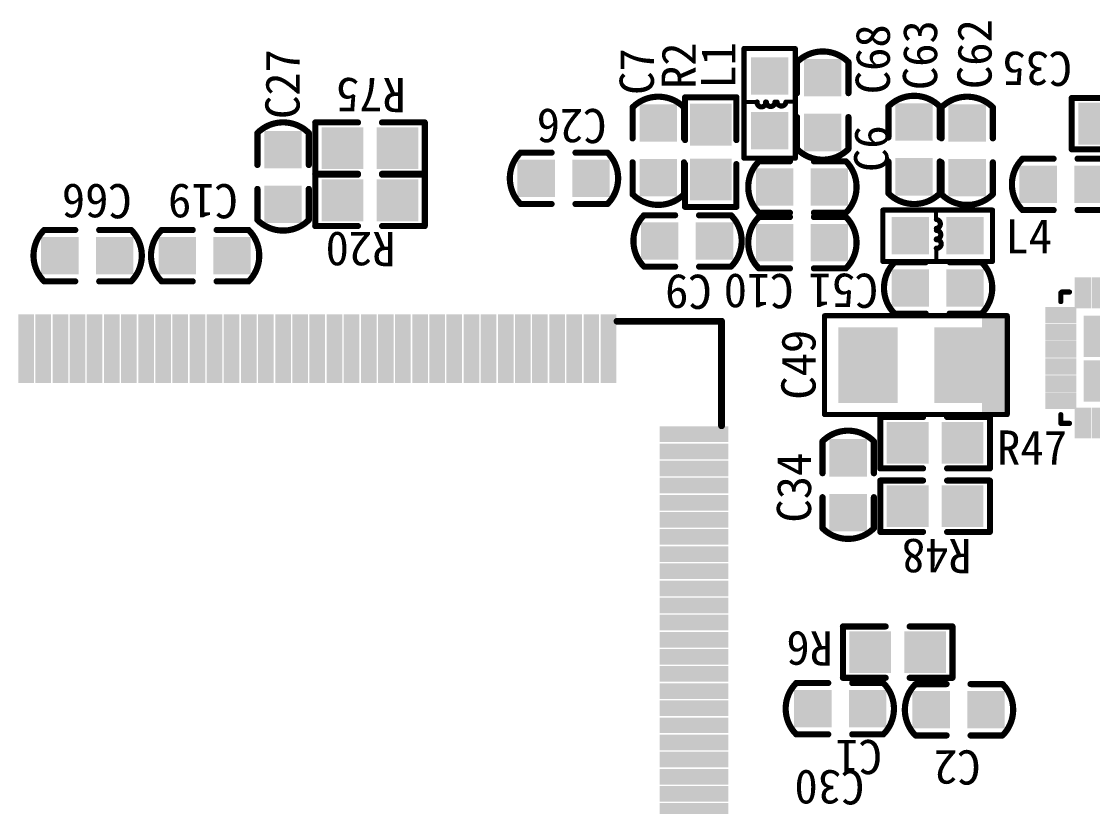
# Model space of a CAD drawing. Header units: millimetres. Extents: x 2043 to 2402, y 736 to 931.
# Drawn here: x 2131.78 to 2163.05, y 876.42 to 899.34 of the extents above; entities that cross this region are included whole.
import ezdxf

# ---------------------------------------------------------------- set-up
doc = ezdxf.new("R2010")
doc.units = ezdxf.units.MM
doc.layers.add('BottomOverlay', color=54, linetype='Continuous')
doc.layers.add('BottomSolder', color=6, linetype='Continuous')
doc.styles.get("Standard").update_dxf_attribs({"font": '', "height": 0.8})
doc.styles.get('Standard').set_extended_font_data('SimHei')

# ---------------------------------------------------------------- blocks, each defined once
blk = doc.blocks.new('0603_B_29')
at = {"layer": 'BottomOverlay', "const_width": 0.178}
for points in [[(-1.613, 0.766), (-1.613, -0.734)], [(-1.613, 0.766), (-0.363, 0.766)], [(0.337, 0.766), (1.587, 0.766)], [(1.587, 0.766), (1.587, -0.734)], [(-1.613, -0.734), (-0.363, -0.734)], [(0.337, -0.734), (1.587, -0.734)]]:
    blk.add_lwpolyline(points, dxfattribs=at)
at = {"layer": 'BottomOverlay', "const_width": 0.0889}
for points in [[(-1.657, 0.766, 1), (-1.568, 0.766, 1)], [(-1.657, 0.766, 1), (-1.568, 0.766, 1)], [(-0.407, 0.766, 1), (-0.318, 0.766, 1)], [(0.293, 0.766, 1), (0.382, 0.766, 1)], [(1.543, 0.766, 1), (1.632, 0.766, 1)], [(1.543, 0.766, 1), (1.632, 0.766, 1)], [(-1.657, -0.734, 1), (-1.568, -0.734, 1)], [(-1.657, -0.734, 1), (-1.568, -0.734, 1)], [(-0.407, -0.734, 1), (-0.318, -0.734, 1)], [(0.293, -0.734, 1), (0.382, -0.734, 1)], [(1.543, -0.734, 1), (1.632, -0.734, 1)], [(1.543, -0.734, 1), (1.632, -0.734, 1)]]:
    blk.add_lwpolyline(points, format="xyb", close=True, dxfattribs=at)
at = {"layer": 'BottomSolder'}
for points in [[(-1.422, -0.593), (-0.203, -0.593), (-1.422, 0.626), (-0.203, 0.626)], [(0.178, -0.593), (1.397, -0.593), (0.178, 0.626), (1.397, 0.626)]]:
    blk.add_solid(points, dxfattribs=at)
blk = doc.blocks.new('0603C_B_32')
at = {"layer": 'BottomOverlay', "const_width": 0.18}
for points in [[(-1.27, -0.734, -0.414214), (-1.27, 0.766)], [(1.27, 0.766, -0.414214), (1.27, -0.734)]]:
    blk.add_lwpolyline(points, format="xyb", dxfattribs=at)
for points in [[(-1.27, 0.766), (-0.363, 0.766)], [(0.337, 0.766), (1.27, 0.766)], [(-1.27, -0.734), (-0.363, -0.734)], [(0.337, -0.734), (1.27, -0.734)]]:
    blk.add_lwpolyline(points, dxfattribs=at)
at = {"layer": 'BottomOverlay', "const_width": 0.09}
for points in [[(-1.315, 0.766, 1), (-1.225, 0.766, 1)], [(-1.315, 0.766, 1), (-1.225, 0.766, 1)], [(-0.408, 0.766, 1), (-0.318, 0.766, 1)], [(0.292, 0.766, 1), (0.382, 0.766, 1)], [(1.225, 0.766, 1), (1.315, 0.766, 1)], [(1.225, 0.766, 1), (1.315, 0.766, 1)], [(-1.315, -0.734, 1), (-1.225, -0.734, 1)], [(-1.315, -0.734, 1), (-1.225, -0.734, 1)], [(-0.408, -0.734, 1), (-0.318, -0.734, 1)], [(0.292, -0.734, 1), (0.382, -0.734, 1)], [(1.225, -0.734, 1), (1.315, -0.734, 1)], [(1.225, -0.734, 1), (1.315, -0.734, 1)]]:
    blk.add_lwpolyline(points, format="xyb", close=True, dxfattribs=at)
at = {"layer": 'BottomSolder'}
for points in [[(-1.359, -0.53), (-0.267, -0.53), (-1.359, 0.562), (-0.267, 0.562)], [(0.241, -0.53), (1.333, -0.53), (0.241, 0.562), (1.333, 0.562)]]:
    blk.add_solid(points, dxfattribs=at)
blk = doc.blocks.new('0603C_B_34')
at = {"layer": 'BottomOverlay', "const_width": 0.18}
for points in [[(-1.27, -0.734, -0.414214), (-1.27, 0.766)], [(1.27, 0.766, -0.414214), (1.27, -0.734)]]:
    blk.add_lwpolyline(points, format="xyb", dxfattribs=at)
for points in [[(-0.363, 0.766), (-1.27, 0.766)], [(1.27, 0.766), (0.337, 0.766)], [(-0.363, -0.734), (-1.27, -0.734)], [(1.27, -0.734), (0.337, -0.734)]]:
    blk.add_lwpolyline(points, dxfattribs=at)
at = {"layer": 'BottomOverlay', "const_width": 0.09}
for points in [[(-1.315, 0.766, 1), (-1.225, 0.766, 1)], [(-1.315, 0.766, 1), (-1.225, 0.766, 1)], [(-0.408, 0.766, 1), (-0.318, 0.766, 1)], [(0.292, 0.766, 1), (0.382, 0.766, 1)], [(1.225, 0.766, 1), (1.315, 0.766, 1)], [(1.225, 0.766, 1), (1.315, 0.766, 1)], [(-1.315, -0.734, 1), (-1.225, -0.734, 1)], [(-1.315, -0.734, 1), (-1.225, -0.734, 1)], [(-0.408, -0.734, 1), (-0.318, -0.734, 1)], [(0.292, -0.734, 1), (0.382, -0.734, 1)], [(1.225, -0.734, 1), (1.315, -0.734, 1)], [(1.225, -0.734, 1), (1.315, -0.734, 1)]]:
    blk.add_lwpolyline(points, format="xyb", close=True, dxfattribs=at)
at = {"layer": 'BottomSolder'}
for points in [[(-1.359, -0.53), (-0.267, -0.53), (-1.359, 0.562), (-0.267, 0.562)], [(0.241, -0.53), (1.333, -0.53), (0.241, 0.562), (1.333, 0.562)]]:
    blk.add_solid(points, dxfattribs=at)
blk = doc.blocks.new('0603C_B_40')
at = {"layer": 'BottomOverlay', "const_width": 0.18}
for points in [[(-1.27, -0.734, -0.414214), (-1.27, 0.766)], [(1.27, 0.766, -0.414214), (1.27, -0.734)]]:
    blk.add_lwpolyline(points, format="xyb", dxfattribs=at)
for points in [[(-1.27, 0.766), (-0.363, 0.766)], [(0.337, 0.766), (1.27, 0.766)], [(-1.27, -0.734), (-0.363, -0.734)], [(0.337, -0.734), (1.27, -0.734)]]:
    blk.add_lwpolyline(points, dxfattribs=at)
at = {"layer": 'BottomOverlay', "const_width": 0.09}
for points in [[(-1.315, 0.766, 1), (-1.225, 0.766, 1)], [(-1.315, 0.766, 1), (-1.225, 0.766, 1)], [(-0.408, 0.766, 1), (-0.318, 0.766, 1)], [(0.292, 0.766, 1), (0.382, 0.766, 1)], [(1.225, 0.766, 1), (1.315, 0.766, 1)], [(1.225, 0.766, 1), (1.315, 0.766, 1)], [(-1.315, -0.734, 1), (-1.225, -0.734, 1)], [(-1.315, -0.734, 1), (-1.225, -0.734, 1)], [(-0.408, -0.734, 1), (-0.318, -0.734, 1)], [(0.292, -0.734, 1), (0.382, -0.734, 1)], [(1.225, -0.734, 1), (1.315, -0.734, 1)], [(1.225, -0.734, 1), (1.315, -0.734, 1)]]:
    blk.add_lwpolyline(points, format="xyb", close=True, dxfattribs=at)
at = {"layer": 'BottomSolder'}
for points in [[(-1.359, -0.53), (-0.267, -0.53), (-1.359, 0.562), (-0.267, 0.562)], [(0.241, -0.53), (1.333, -0.53), (0.241, 0.562), (1.333, 0.562)]]:
    blk.add_solid(points, dxfattribs=at)
blk = doc.blocks.new('0603C_B_41')
at = {"layer": 'BottomOverlay', "const_width": 0.18}
for points in [[(-1.27, -0.734, -0.414214), (-1.27, 0.766)], [(1.27, 0.766, -0.414214), (1.27, -0.734)]]:
    blk.add_lwpolyline(points, format="xyb", dxfattribs=at)
for points in [[(-0.363, 0.766), (-1.27, 0.766)], [(1.27, 0.766), (0.337, 0.766)], [(-0.363, -0.734), (-1.27, -0.734)], [(1.27, -0.734), (0.337, -0.734)]]:
    blk.add_lwpolyline(points, dxfattribs=at)
at = {"layer": 'BottomOverlay', "const_width": 0.09}
for points in [[(-1.315, 0.766, 1), (-1.225, 0.766, 1)], [(-1.315, 0.766, 1), (-1.225, 0.766, 1)], [(-0.408, 0.766, 1), (-0.318, 0.766, 1)], [(0.292, 0.766, 1), (0.382, 0.766, 1)], [(1.225, 0.766, 1), (1.315, 0.766, 1)], [(1.225, 0.766, 1), (1.315, 0.766, 1)], [(-1.315, -0.734, 1), (-1.225, -0.734, 1)], [(-1.315, -0.734, 1), (-1.225, -0.734, 1)], [(-0.408, -0.734, 1), (-0.318, -0.734, 1)], [(0.292, -0.734, 1), (0.382, -0.734, 1)], [(1.225, -0.734, 1), (1.315, -0.734, 1)], [(1.225, -0.734, 1), (1.315, -0.734, 1)]]:
    blk.add_lwpolyline(points, format="xyb", close=True, dxfattribs=at)
at = {"layer": 'BottomSolder'}
for points in [[(-1.359, -0.53), (-0.267, -0.53), (-1.359, 0.562), (-0.267, 0.562)], [(0.241, -0.53), (1.333, -0.53), (0.241, 0.562), (1.333, 0.562)]]:
    blk.add_solid(points, dxfattribs=at)
blk = doc.blocks.new('0603C_B_45')
at = {"layer": 'BottomOverlay', "const_width": 0.18}
for points in [[(-1.27, -0.734, -0.414214), (-1.27, 0.766)], [(1.27, 0.766, -0.414214), (1.27, -0.734)]]:
    blk.add_lwpolyline(points, format="xyb", dxfattribs=at)
for points in [[(-0.363, 0.766), (-1.27, 0.766)], [(1.27, 0.766), (0.337, 0.766)], [(-0.363, -0.734), (-1.27, -0.734)], [(1.27, -0.734), (0.337, -0.734)]]:
    blk.add_lwpolyline(points, dxfattribs=at)
at = {"layer": 'BottomOverlay', "const_width": 0.09}
for points in [[(-1.315, 0.766, 1), (-1.225, 0.766, 1)], [(-1.315, 0.766, 1), (-1.225, 0.766, 1)], [(-0.408, 0.766, 1), (-0.318, 0.766, 1)], [(0.292, 0.766, 1), (0.382, 0.766, 1)], [(1.225, 0.766, 1), (1.315, 0.766, 1)], [(1.225, 0.766, 1), (1.315, 0.766, 1)], [(-1.315, -0.734, 1), (-1.225, -0.734, 1)], [(-1.315, -0.734, 1), (-1.225, -0.734, 1)], [(-0.408, -0.734, 1), (-0.318, -0.734, 1)], [(0.292, -0.734, 1), (0.382, -0.734, 1)], [(1.225, -0.734, 1), (1.315, -0.734, 1)], [(1.225, -0.734, 1), (1.315, -0.734, 1)]]:
    blk.add_lwpolyline(points, format="xyb", close=True, dxfattribs=at)
at = {"layer": 'BottomSolder'}
for points in [[(-1.359, -0.53), (-0.267, -0.53), (-1.359, 0.562), (-0.267, 0.562)], [(0.241, -0.53), (1.333, -0.53), (0.241, 0.562), (1.333, 0.562)]]:
    blk.add_solid(points, dxfattribs=at)
blk = doc.blocks.new('0603C_B_46')
at = {"layer": 'BottomOverlay', "const_width": 0.18}
for points in [[(-1.27, -0.734, -0.414214), (-1.27, 0.766)], [(1.27, 0.766, -0.414214), (1.27, -0.734)]]:
    blk.add_lwpolyline(points, format="xyb", dxfattribs=at)
for points in [[(-1.27, 0.766), (-0.363, 0.766)], [(0.337, 0.766), (1.27, 0.766)], [(-1.27, -0.734), (-0.363, -0.734)], [(0.337, -0.734), (1.27, -0.734)]]:
    blk.add_lwpolyline(points, dxfattribs=at)
at = {"layer": 'BottomOverlay', "const_width": 0.09}
for points in [[(-1.315, 0.766, 1), (-1.225, 0.766, 1)], [(-1.315, 0.766, 1), (-1.225, 0.766, 1)], [(-0.408, 0.766, 1), (-0.318, 0.766, 1)], [(0.292, 0.766, 1), (0.382, 0.766, 1)], [(1.225, 0.766, 1), (1.315, 0.766, 1)], [(1.225, 0.766, 1), (1.315, 0.766, 1)], [(-1.315, -0.734, 1), (-1.225, -0.734, 1)], [(-1.315, -0.734, 1), (-1.225, -0.734, 1)], [(-0.408, -0.734, 1), (-0.318, -0.734, 1)], [(0.292, -0.734, 1), (0.382, -0.734, 1)], [(1.225, -0.734, 1), (1.315, -0.734, 1)], [(1.225, -0.734, 1), (1.315, -0.734, 1)]]:
    blk.add_lwpolyline(points, format="xyb", close=True, dxfattribs=at)
at = {"layer": 'BottomSolder'}
for points in [[(-1.359, -0.53), (-0.267, -0.53), (-1.359, 0.562), (-0.267, 0.562)], [(0.241, -0.53), (1.333, -0.53), (0.241, 0.562), (1.333, 0.562)]]:
    blk.add_solid(points, dxfattribs=at)
blk = doc.blocks.new('0603C_B_48')
at = {"layer": 'BottomOverlay', "const_width": 0.18}
for points in [[(-1.27, -0.734, -0.414214), (-1.27, 0.766)], [(1.27, 0.766, -0.414214), (1.27, -0.734)]]:
    blk.add_lwpolyline(points, format="xyb", dxfattribs=at)
for points in [[(-0.363, 0.766), (-1.27, 0.766)], [(1.27, 0.766), (0.337, 0.766)], [(-0.363, -0.734), (-1.27, -0.734)], [(1.27, -0.734), (0.337, -0.734)]]:
    blk.add_lwpolyline(points, dxfattribs=at)
at = {"layer": 'BottomOverlay', "const_width": 0.09}
for points in [[(-1.315, 0.766, 1), (-1.225, 0.766, 1)], [(-1.315, 0.766, 1), (-1.225, 0.766, 1)], [(-0.408, 0.766, 1), (-0.318, 0.766, 1)], [(0.292, 0.766, 1), (0.382, 0.766, 1)], [(1.225, 0.766, 1), (1.315, 0.766, 1)], [(1.225, 0.766, 1), (1.315, 0.766, 1)], [(-1.315, -0.734, 1), (-1.225, -0.734, 1)], [(-1.315, -0.734, 1), (-1.225, -0.734, 1)], [(-0.408, -0.734, 1), (-0.318, -0.734, 1)], [(0.292, -0.734, 1), (0.382, -0.734, 1)], [(1.225, -0.734, 1), (1.315, -0.734, 1)], [(1.225, -0.734, 1), (1.315, -0.734, 1)]]:
    blk.add_lwpolyline(points, format="xyb", close=True, dxfattribs=at)
at = {"layer": 'BottomSolder'}
for points in [[(-1.359, -0.53), (-0.267, -0.53), (-1.359, 0.562), (-0.267, 0.562)], [(0.241, -0.53), (1.333, -0.53), (0.241, 0.562), (1.333, 0.562)]]:
    blk.add_solid(points, dxfattribs=at)
blk = doc.blocks.new('0603C_B_49')
at = {"layer": 'BottomOverlay', "const_width": 0.18}
for points in [[(-1.27, -0.734, -0.414214), (-1.27, 0.766)], [(1.27, 0.766, -0.414214), (1.27, -0.734)]]:
    blk.add_lwpolyline(points, format="xyb", dxfattribs=at)
for points in [[(-0.363, 0.766), (-1.27, 0.766)], [(1.27, 0.766), (0.337, 0.766)], [(-0.363, -0.734), (-1.27, -0.734)], [(1.27, -0.734), (0.337, -0.734)]]:
    blk.add_lwpolyline(points, dxfattribs=at)
at = {"layer": 'BottomOverlay', "const_width": 0.09}
for points in [[(-1.315, 0.766, 1), (-1.225, 0.766, 1)], [(-1.315, 0.766, 1), (-1.225, 0.766, 1)], [(-0.408, 0.766, 1), (-0.318, 0.766, 1)], [(0.292, 0.766, 1), (0.382, 0.766, 1)], [(1.225, 0.766, 1), (1.315, 0.766, 1)], [(1.225, 0.766, 1), (1.315, 0.766, 1)], [(-1.315, -0.734, 1), (-1.225, -0.734, 1)], [(-1.315, -0.734, 1), (-1.225, -0.734, 1)], [(-0.408, -0.734, 1), (-0.318, -0.734, 1)], [(0.292, -0.734, 1), (0.382, -0.734, 1)], [(1.225, -0.734, 1), (1.315, -0.734, 1)], [(1.225, -0.734, 1), (1.315, -0.734, 1)]]:
    blk.add_lwpolyline(points, format="xyb", close=True, dxfattribs=at)
at = {"layer": 'BottomSolder'}
for points in [[(-1.359, -0.53), (-0.267, -0.53), (-1.359, 0.562), (-0.267, 0.562)], [(0.241, -0.53), (1.333, -0.53), (0.241, 0.562), (1.333, 0.562)]]:
    blk.add_solid(points, dxfattribs=at)
blk = doc.blocks.new('0603C_B_51')
at = {"layer": 'BottomOverlay', "const_width": 0.18}
for points in [[(-1.27, -0.734, -0.414214), (-1.27, 0.766)], [(1.27, 0.766, -0.414214), (1.27, -0.734)]]:
    blk.add_lwpolyline(points, format="xyb", dxfattribs=at)
for points in [[(-0.363, 0.766), (-1.27, 0.766)], [(1.27, 0.766), (0.337, 0.766)], [(-0.363, -0.734), (-1.27, -0.734)], [(1.27, -0.734), (0.337, -0.734)]]:
    blk.add_lwpolyline(points, dxfattribs=at)
at = {"layer": 'BottomOverlay', "const_width": 0.09}
for points in [[(-1.315, 0.766, 1), (-1.225, 0.766, 1)], [(-1.315, 0.766, 1), (-1.225, 0.766, 1)], [(-0.408, 0.766, 1), (-0.318, 0.766, 1)], [(0.292, 0.766, 1), (0.382, 0.766, 1)], [(1.225, 0.766, 1), (1.315, 0.766, 1)], [(1.225, 0.766, 1), (1.315, 0.766, 1)], [(-1.315, -0.734, 1), (-1.225, -0.734, 1)], [(-1.315, -0.734, 1), (-1.225, -0.734, 1)], [(-0.408, -0.734, 1), (-0.318, -0.734, 1)], [(0.292, -0.734, 1), (0.382, -0.734, 1)], [(1.225, -0.734, 1), (1.315, -0.734, 1)], [(1.225, -0.734, 1), (1.315, -0.734, 1)]]:
    blk.add_lwpolyline(points, format="xyb", close=True, dxfattribs=at)
at = {"layer": 'BottomSolder'}
for points in [[(-1.359, -0.53), (-0.267, -0.53), (-1.359, 0.562), (-0.267, 0.562)], [(0.241, -0.53), (1.333, -0.53), (0.241, 0.562), (1.333, 0.562)]]:
    blk.add_solid(points, dxfattribs=at)
blk = doc.blocks.new('0603C_B_57')
at = {"layer": 'BottomOverlay', "const_width": 0.18}
for points in [[(-1.27, -0.734, -0.414214), (-1.27, 0.766)], [(1.27, 0.766, -0.414214), (1.27, -0.734)]]:
    blk.add_lwpolyline(points, format="xyb", dxfattribs=at)
for points in [[(-0.363, 0.766), (-1.27, 0.766)], [(1.27, 0.766), (0.337, 0.766)], [(-0.363, -0.734), (-1.27, -0.734)], [(1.27, -0.734), (0.337, -0.734)]]:
    blk.add_lwpolyline(points, dxfattribs=at)
at = {"layer": 'BottomOverlay', "const_width": 0.09}
for points in [[(-1.315, 0.766, 1), (-1.225, 0.766, 1)], [(-1.315, 0.766, 1), (-1.225, 0.766, 1)], [(-0.408, 0.766, 1), (-0.318, 0.766, 1)], [(0.292, 0.766, 1), (0.382, 0.766, 1)], [(1.225, 0.766, 1), (1.315, 0.766, 1)], [(1.225, 0.766, 1), (1.315, 0.766, 1)], [(-1.315, -0.734, 1), (-1.225, -0.734, 1)], [(-1.315, -0.734, 1), (-1.225, -0.734, 1)], [(-0.408, -0.734, 1), (-0.318, -0.734, 1)], [(0.292, -0.734, 1), (0.382, -0.734, 1)], [(1.225, -0.734, 1), (1.315, -0.734, 1)], [(1.225, -0.734, 1), (1.315, -0.734, 1)]]:
    blk.add_lwpolyline(points, format="xyb", close=True, dxfattribs=at)
at = {"layer": 'BottomSolder'}
for points in [[(-1.359, -0.53), (-0.267, -0.53), (-1.359, 0.562), (-0.267, 0.562)], [(0.241, -0.53), (1.333, -0.53), (0.241, 0.562), (1.333, 0.562)]]:
    blk.add_solid(points, dxfattribs=at)
blk = doc.blocks.new('0603C_B_58')
at = {"layer": 'BottomOverlay', "const_width": 0.18}
for points in [[(-1.27, -0.734, -0.414214), (-1.27, 0.766)], [(1.27, 0.766, -0.414214), (1.27, -0.734)]]:
    blk.add_lwpolyline(points, format="xyb", dxfattribs=at)
for points in [[(-0.363, 0.766), (-1.27, 0.766)], [(1.27, 0.766), (0.337, 0.766)], [(-0.363, -0.734), (-1.27, -0.734)], [(1.27, -0.734), (0.337, -0.734)]]:
    blk.add_lwpolyline(points, dxfattribs=at)
at = {"layer": 'BottomOverlay', "const_width": 0.09}
for points in [[(-1.315, 0.766, 1), (-1.225, 0.766, 1)], [(-1.315, 0.766, 1), (-1.225, 0.766, 1)], [(-0.408, 0.766, 1), (-0.318, 0.766, 1)], [(0.292, 0.766, 1), (0.382, 0.766, 1)], [(1.225, 0.766, 1), (1.315, 0.766, 1)], [(1.225, 0.766, 1), (1.315, 0.766, 1)], [(-1.315, -0.734, 1), (-1.225, -0.734, 1)], [(-1.315, -0.734, 1), (-1.225, -0.734, 1)], [(-0.408, -0.734, 1), (-0.318, -0.734, 1)], [(0.292, -0.734, 1), (0.382, -0.734, 1)], [(1.225, -0.734, 1), (1.315, -0.734, 1)], [(1.225, -0.734, 1), (1.315, -0.734, 1)]]:
    blk.add_lwpolyline(points, format="xyb", close=True, dxfattribs=at)
at = {"layer": 'BottomSolder'}
for points in [[(-1.359, -0.53), (-0.267, -0.53), (-1.359, 0.562), (-0.267, 0.562)], [(0.241, -0.53), (1.333, -0.53), (0.241, 0.562), (1.333, 0.562)]]:
    blk.add_solid(points, dxfattribs=at)
blk = doc.blocks.new('0603C_B_64')
at = {"layer": 'BottomOverlay', "const_width": 0.18}
for points in [[(-1.27, -0.734, -0.414214), (-1.27, 0.766)], [(1.27, 0.766, -0.414214), (1.27, -0.734)]]:
    blk.add_lwpolyline(points, format="xyb", dxfattribs=at)
for points in [[(-0.363, 0.766), (-1.27, 0.766)], [(1.27, 0.766), (0.337, 0.766)], [(-0.363, -0.734), (-1.27, -0.734)], [(1.27, -0.734), (0.337, -0.734)]]:
    blk.add_lwpolyline(points, dxfattribs=at)
at = {"layer": 'BottomOverlay', "const_width": 0.09}
for points in [[(-1.315, 0.766, 1), (-1.225, 0.766, 1)], [(-1.315, 0.766, 1), (-1.225, 0.766, 1)], [(-0.408, 0.766, 1), (-0.318, 0.766, 1)], [(0.292, 0.766, 1), (0.382, 0.766, 1)], [(1.225, 0.766, 1), (1.315, 0.766, 1)], [(1.225, 0.766, 1), (1.315, 0.766, 1)], [(-1.315, -0.734, 1), (-1.225, -0.734, 1)], [(-1.315, -0.734, 1), (-1.225, -0.734, 1)], [(-0.408, -0.734, 1), (-0.318, -0.734, 1)], [(0.292, -0.734, 1), (0.382, -0.734, 1)], [(1.225, -0.734, 1), (1.315, -0.734, 1)], [(1.225, -0.734, 1), (1.315, -0.734, 1)]]:
    blk.add_lwpolyline(points, format="xyb", close=True, dxfattribs=at)
at = {"layer": 'BottomSolder'}
for points in [[(-1.359, -0.53), (-0.267, -0.53), (-1.359, 0.562), (-0.267, 0.562)], [(0.241, -0.53), (1.333, -0.53), (0.241, 0.562), (1.333, 0.562)]]:
    blk.add_solid(points, dxfattribs=at)
blk = doc.blocks.new('0603C_B_65')
at = {"layer": 'BottomOverlay', "const_width": 0.18}
for points in [[(-1.27, -0.734, -0.414214), (-1.27, 0.766)], [(1.27, 0.766, -0.414214), (1.27, -0.734)]]:
    blk.add_lwpolyline(points, format="xyb", dxfattribs=at)
for points in [[(-0.363, 0.766), (-1.27, 0.766)], [(1.27, 0.766), (0.337, 0.766)], [(-0.363, -0.734), (-1.27, -0.734)], [(1.27, -0.734), (0.337, -0.734)]]:
    blk.add_lwpolyline(points, dxfattribs=at)
at = {"layer": 'BottomOverlay', "const_width": 0.09}
for points in [[(-1.315, 0.766, 1), (-1.225, 0.766, 1)], [(-1.315, 0.766, 1), (-1.225, 0.766, 1)], [(-0.408, 0.766, 1), (-0.318, 0.766, 1)], [(0.292, 0.766, 1), (0.382, 0.766, 1)], [(1.225, 0.766, 1), (1.315, 0.766, 1)], [(1.225, 0.766, 1), (1.315, 0.766, 1)], [(-1.315, -0.734, 1), (-1.225, -0.734, 1)], [(-1.315, -0.734, 1), (-1.225, -0.734, 1)], [(-0.408, -0.734, 1), (-0.318, -0.734, 1)], [(0.292, -0.734, 1), (0.382, -0.734, 1)], [(1.225, -0.734, 1), (1.315, -0.734, 1)], [(1.225, -0.734, 1), (1.315, -0.734, 1)]]:
    blk.add_lwpolyline(points, format="xyb", close=True, dxfattribs=at)
at = {"layer": 'BottomSolder'}
for points in [[(-1.359, -0.53), (-0.267, -0.53), (-1.359, 0.562), (-0.267, 0.562)], [(0.241, -0.53), (1.333, -0.53), (0.241, 0.562), (1.333, 0.562)]]:
    blk.add_solid(points, dxfattribs=at)
blk = doc.blocks.new('1005_B_79')
at = {"layer": 'BottomOverlay', "const_width": 0.15}
for points in [[(-2.679, 1.458), (2.655, 1.458)], [(-2.679, 1.458), (-2.679, -1.428)], [(2.655, 1.458), (2.655, -1.428)], [(-2.679, -1.428), (2.655, -1.428)]]:
    blk.add_lwpolyline(points, dxfattribs=at)
at = {"layer": 'BottomOverlay', "const_width": 0.075}
for points in [[(-2.716, 1.458, 1), (-2.641, 1.458, 1)], [(-2.716, 1.458, 1), (-2.641, 1.458, 1)], [(2.618, 1.458, 1), (2.693, 1.458, 1)], [(2.618, 1.458, 1), (2.693, 1.458, 1)], [(-2.716, -1.428, 1), (-2.641, -1.428, 1)], [(-2.716, -1.428, 1), (-2.641, -1.428, 1)], [(2.618, -1.428, 1), (2.693, -1.428, 1)], [(2.618, -1.428, 1), (2.693, -1.428, 1)]]:
    blk.add_lwpolyline(points, format="xyb", close=True, dxfattribs=at)
at = {"layer": 'BottomOverlay'}
blk.add_solid([(-2.686, -1.427), (-1.937, -1.427), (-2.686, 1.459), (-1.937, 1.459)], dxfattribs=at)
at = {"layer": 'BottomSolder'}
for points in [[(-2.272, -1.087), (-0.545, -1.087), (-2.272, 1.117), (-0.545, 1.117)], [(0.522, -1.087), (2.249, -1.087), (0.522, 1.117), (2.249, 1.117)]]:
    blk.add_solid(points, dxfattribs=at)
blk = doc.blocks.new('0603C_B_81')
at = {"layer": 'BottomOverlay', "const_width": 0.18}
for points in [[(-1.27, -0.734, -0.414214), (-1.27, 0.766)], [(1.27, 0.766, -0.414214), (1.27, -0.734)]]:
    blk.add_lwpolyline(points, format="xyb", dxfattribs=at)
for points in [[(-0.363, 0.766), (-1.27, 0.766)], [(1.27, 0.766), (0.337, 0.766)], [(-0.363, -0.734), (-1.27, -0.734)], [(1.27, -0.734), (0.337, -0.734)]]:
    blk.add_lwpolyline(points, dxfattribs=at)
at = {"layer": 'BottomOverlay', "const_width": 0.09}
for points in [[(-1.315, 0.766, 1), (-1.225, 0.766, 1)], [(-1.315, 0.766, 1), (-1.225, 0.766, 1)], [(-0.408, 0.766, 1), (-0.318, 0.766, 1)], [(0.292, 0.766, 1), (0.382, 0.766, 1)], [(1.225, 0.766, 1), (1.315, 0.766, 1)], [(1.225, 0.766, 1), (1.315, 0.766, 1)], [(-1.315, -0.734, 1), (-1.225, -0.734, 1)], [(-1.315, -0.734, 1), (-1.225, -0.734, 1)], [(-0.408, -0.734, 1), (-0.318, -0.734, 1)], [(0.292, -0.734, 1), (0.382, -0.734, 1)], [(1.225, -0.734, 1), (1.315, -0.734, 1)], [(1.225, -0.734, 1), (1.315, -0.734, 1)]]:
    blk.add_lwpolyline(points, format="xyb", close=True, dxfattribs=at)
at = {"layer": 'BottomSolder'}
for points in [[(-1.359, -0.53), (-0.267, -0.53), (-1.359, 0.562), (-0.267, 0.562)], [(0.241, -0.53), (1.333, -0.53), (0.241, 0.562), (1.333, 0.562)]]:
    blk.add_solid(points, dxfattribs=at)
blk = doc.blocks.new('0603C_B_91')
at = {"layer": 'BottomOverlay', "const_width": 0.18}
for points in [[(-1.27, -0.734, -0.414214), (-1.27, 0.766)], [(1.27, 0.766, -0.414214), (1.27, -0.734)]]:
    blk.add_lwpolyline(points, format="xyb", dxfattribs=at)
for points in [[(-1.27, 0.766), (-0.363, 0.766)], [(0.337, 0.766), (1.27, 0.766)], [(-1.27, -0.734), (-0.363, -0.734)], [(0.337, -0.734), (1.27, -0.734)]]:
    blk.add_lwpolyline(points, dxfattribs=at)
at = {"layer": 'BottomOverlay', "const_width": 0.09}
for points in [[(-1.315, 0.766, 1), (-1.225, 0.766, 1)], [(-1.315, 0.766, 1), (-1.225, 0.766, 1)], [(-0.408, 0.766, 1), (-0.318, 0.766, 1)], [(0.292, 0.766, 1), (0.382, 0.766, 1)], [(1.225, 0.766, 1), (1.315, 0.766, 1)], [(1.225, 0.766, 1), (1.315, 0.766, 1)], [(-1.315, -0.734, 1), (-1.225, -0.734, 1)], [(-1.315, -0.734, 1), (-1.225, -0.734, 1)], [(-0.408, -0.734, 1), (-0.318, -0.734, 1)], [(0.292, -0.734, 1), (0.382, -0.734, 1)], [(1.225, -0.734, 1), (1.315, -0.734, 1)], [(1.225, -0.734, 1), (1.315, -0.734, 1)]]:
    blk.add_lwpolyline(points, format="xyb", close=True, dxfattribs=at)
at = {"layer": 'BottomSolder'}
for points in [[(-1.359, -0.53), (-0.267, -0.53), (-1.359, 0.562), (-0.267, 0.562)], [(0.241, -0.53), (1.333, -0.53), (0.241, 0.562), (1.333, 0.562)]]:
    blk.add_solid(points, dxfattribs=at)
blk = doc.blocks.new('0603C_B_92')
at = {"layer": 'BottomOverlay', "const_width": 0.18}
for points in [[(-1.27, -0.734, -0.414214), (-1.27, 0.766)], [(1.27, 0.766, -0.414214), (1.27, -0.734)]]:
    blk.add_lwpolyline(points, format="xyb", dxfattribs=at)
for points in [[(-1.27, 0.766), (-0.363, 0.766)], [(0.337, 0.766), (1.27, 0.766)], [(-1.27, -0.734), (-0.363, -0.734)], [(0.337, -0.734), (1.27, -0.734)]]:
    blk.add_lwpolyline(points, dxfattribs=at)
at = {"layer": 'BottomOverlay', "const_width": 0.09}
for points in [[(-1.315, 0.766, 1), (-1.225, 0.766, 1)], [(-1.315, 0.766, 1), (-1.225, 0.766, 1)], [(-0.408, 0.766, 1), (-0.318, 0.766, 1)], [(0.292, 0.766, 1), (0.382, 0.766, 1)], [(1.225, 0.766, 1), (1.315, 0.766, 1)], [(1.225, 0.766, 1), (1.315, 0.766, 1)], [(-1.315, -0.734, 1), (-1.225, -0.734, 1)], [(-1.315, -0.734, 1), (-1.225, -0.734, 1)], [(-0.408, -0.734, 1), (-0.318, -0.734, 1)], [(0.292, -0.734, 1), (0.382, -0.734, 1)], [(1.225, -0.734, 1), (1.315, -0.734, 1)], [(1.225, -0.734, 1), (1.315, -0.734, 1)]]:
    blk.add_lwpolyline(points, format="xyb", close=True, dxfattribs=at)
at = {"layer": 'BottomSolder'}
for points in [[(-1.359, -0.53), (-0.267, -0.53), (-1.359, 0.562), (-0.267, 0.562)], [(0.241, -0.53), (1.333, -0.53), (0.241, 0.562), (1.333, 0.562)]]:
    blk.add_solid(points, dxfattribs=at)
blk = doc.blocks.new('0603L_B_99')
at = {"layer": 'BottomOverlay'}
for points, const_width in [([(-1.613, -0.734), (-1.613, 0.766)], 0.15), ([(-1.613, 0.766), (1.587, 0.766)], 0.15), ([(-0.051, 0.381), (-0.051, 0.766)], 0.12), ([(1.587, -0.734), (1.587, 0.766)], 0.15), ([(-0.061, -0.734), (-0.061, -0.459)], 0.12), ([(-1.613, -0.734), (1.587, -0.734)], 0.15)]:
    blk.add_lwpolyline(points, dxfattribs=dict(at, const_width=const_width))
for points, const_width in [([(-1.65, 0.766, 1), (-1.575, 0.766, 1)], 0.075), ([(-1.65, 0.766, 1), (-1.575, 0.766, 1)], 0.075), ([(-0.081, 0.766, 1), (-0.021, 0.766, 1)], 0.06), ([(1.55, 0.766, 1), (1.625, 0.766, 1)], 0.075), ([(1.55, 0.766, 1), (1.625, 0.766, 1)], 0.075), ([(-0.09, 0.382, 1), (-0.015, 0.382, 1)], 0.075), ([(-0.081, 0.381, 1), (-0.021, 0.381, 1)], 0.06), ([(-0.09, 0.132, 1), (-0.015, 0.132, 1)], 0.075), ([(-0.088, 0.111, 1), (-0.013, 0.111, 1)], 0.075), ([(-0.088, -0.139, 1), (-0.013, -0.139, 1)], 0.075), ([(-0.088, -0.199, 1), (-0.013, -0.199, 1)], 0.075), ([(-0.088, -0.459, 1), (-0.013, -0.459, 1)], 0.075), ([(-0.091, -0.459, 1), (-0.031, -0.459, 1)], 0.06), ([(-1.65, -0.734, 1), (-1.575, -0.734, 1)], 0.075), ([(-1.65, -0.734, 1), (-1.575, -0.734, 1)], 0.075), ([(-0.091, -0.734, 1), (-0.031, -0.734, 1)], 0.06), ([(1.55, -0.734, 1), (1.625, -0.734, 1)], 0.075), ([(1.55, -0.734, 1), (1.625, -0.734, 1)], 0.075)]:
    blk.add_lwpolyline(points, format="xyb", close=True, dxfattribs=dict(at, const_width=const_width))
at = {"layer": 'BottomOverlay', "const_width": 0.15}
for points in [[(-0.052, 0.382, -1.13328), (-0.052, 0.132)], [(-0.051, 0.111, -1.026529), (-0.051, -0.139)], [(-0.051, -0.199, -0.895675), (-0.051, -0.459)]]:
    blk.add_lwpolyline(points, format="xyb", dxfattribs=at)
at = {"layer": 'BottomSolder'}
for points in [[(-1.359, -0.53), (-0.267, -0.53), (-1.359, 0.562), (-0.267, 0.562)], [(0.241, -0.53), (1.333, -0.53), (0.241, 0.562), (1.333, 0.562)]]:
    blk.add_solid(points, dxfattribs=at)
blk = doc.blocks.new('0603L_B_102')
at = {"layer": 'BottomOverlay'}
for points, const_width in [([(-1.613, -0.734), (-1.613, 0.766)], 0.15), ([(1.587, 0.766), (-1.613, 0.766)], 0.15), ([(-0.051, 0.381), (-0.051, 0.766)], 0.12), ([(1.587, -0.734), (1.587, 0.766)], 0.15), ([(-0.061, -0.734), (-0.061, -0.459)], 0.12), ([(1.587, -0.734), (-1.613, -0.734)], 0.15)]:
    blk.add_lwpolyline(points, dxfattribs=dict(at, const_width=const_width))
for points, const_width in [([(-1.65, 0.766, 1), (-1.575, 0.766, 1)], 0.075), ([(-1.65, 0.766, 1), (-1.575, 0.766, 1)], 0.075), ([(-0.081, 0.766, 1), (-0.021, 0.766, 1)], 0.06), ([(1.55, 0.766, 1), (1.625, 0.766, 1)], 0.075), ([(1.55, 0.766, 1), (1.625, 0.766, 1)], 0.075), ([(-0.09, 0.382, 1), (-0.015, 0.382, 1)], 0.075), ([(-0.081, 0.381, 1), (-0.021, 0.381, 1)], 0.06), ([(-0.09, 0.132, 1), (-0.015, 0.132, 1)], 0.075), ([(-0.088, 0.111, 1), (-0.013, 0.111, 1)], 0.075), ([(-0.088, -0.139, 1), (-0.013, -0.139, 1)], 0.075), ([(-0.088, -0.199, 1), (-0.013, -0.199, 1)], 0.075), ([(-0.088, -0.459, 1), (-0.013, -0.459, 1)], 0.075), ([(-0.091, -0.459, 1), (-0.031, -0.459, 1)], 0.06), ([(-1.65, -0.734, 1), (-1.575, -0.734, 1)], 0.075), ([(-1.65, -0.734, 1), (-1.575, -0.734, 1)], 0.075), ([(-0.091, -0.734, 1), (-0.031, -0.734, 1)], 0.06), ([(1.55, -0.734, 1), (1.625, -0.734, 1)], 0.075), ([(1.55, -0.734, 1), (1.625, -0.734, 1)], 0.075)]:
    blk.add_lwpolyline(points, format="xyb", close=True, dxfattribs=dict(at, const_width=const_width))
at = {"layer": 'BottomOverlay', "const_width": 0.15}
for points in [[(-0.052, 0.382, -1.13328), (-0.052, 0.132)], [(-0.051, 0.111, -1.026529), (-0.051, -0.139)], [(-0.051, -0.199, -0.895675), (-0.051, -0.459)]]:
    blk.add_lwpolyline(points, format="xyb", dxfattribs=at)
at = {"layer": 'BottomSolder'}
for points in [[(-1.359, -0.53), (-0.267, -0.53), (-1.359, 0.562), (-0.267, 0.562)], [(0.241, -0.53), (1.333, -0.53), (0.241, 0.562), (1.333, 0.562)]]:
    blk.add_solid(points, dxfattribs=at)
blk = doc.blocks.new('0603_B_113')
at = {"layer": 'BottomOverlay', "const_width": 0.178}
for points in [[(-1.613, -0.734), (-1.613, 0.766)], [(-0.363, 0.766), (-1.613, 0.766)], [(1.587, 0.766), (0.337, 0.766)], [(1.587, -0.734), (1.587, 0.766)], [(-0.363, -0.734), (-1.613, -0.734)], [(1.587, -0.734), (0.337, -0.734)]]:
    blk.add_lwpolyline(points, dxfattribs=at)
at = {"layer": 'BottomOverlay', "const_width": 0.0889}
for points in [[(-1.657, 0.766, 1), (-1.568, 0.766, 1)], [(-1.657, 0.766, 1), (-1.568, 0.766, 1)], [(-0.407, 0.766, 1), (-0.318, 0.766, 1)], [(0.293, 0.766, 1), (0.382, 0.766, 1)], [(1.543, 0.766, 1), (1.632, 0.766, 1)], [(1.543, 0.766, 1), (1.632, 0.766, 1)], [(-1.657, -0.734, 1), (-1.568, -0.734, 1)], [(-1.657, -0.734, 1), (-1.568, -0.734, 1)], [(-0.407, -0.734, 1), (-0.318, -0.734, 1)], [(0.293, -0.734, 1), (0.382, -0.734, 1)], [(1.543, -0.734, 1), (1.632, -0.734, 1)], [(1.543, -0.734, 1), (1.632, -0.734, 1)]]:
    blk.add_lwpolyline(points, format="xyb", close=True, dxfattribs=at)
at = {"layer": 'BottomSolder'}
for points in [[(-1.422, -0.593), (-0.203, -0.593), (-1.422, 0.626), (-0.203, 0.626)], [(0.178, -0.593), (1.397, -0.593), (0.178, 0.626), (1.397, 0.626)]]:
    blk.add_solid(points, dxfattribs=at)
blk = doc.blocks.new('0603_B_114')
at = {"layer": 'BottomOverlay', "const_width": 0.178}
for points in [[(-1.613, -0.734), (-1.613, 0.766)], [(-0.363, 0.766), (-1.613, 0.766)], [(1.587, 0.766), (0.337, 0.766)], [(1.587, -0.734), (1.587, 0.766)], [(-0.363, -0.734), (-1.613, -0.734)], [(1.587, -0.734), (0.337, -0.734)]]:
    blk.add_lwpolyline(points, dxfattribs=at)
at = {"layer": 'BottomOverlay', "const_width": 0.0889}
for points in [[(-1.657, 0.766, 1), (-1.568, 0.766, 1)], [(-1.657, 0.766, 1), (-1.568, 0.766, 1)], [(-0.407, 0.766, 1), (-0.318, 0.766, 1)], [(0.293, 0.766, 1), (0.382, 0.766, 1)], [(1.543, 0.766, 1), (1.632, 0.766, 1)], [(1.543, 0.766, 1), (1.632, 0.766, 1)], [(-1.657, -0.734, 1), (-1.568, -0.734, 1)], [(-1.657, -0.734, 1), (-1.568, -0.734, 1)], [(-0.407, -0.734, 1), (-0.318, -0.734, 1)], [(0.293, -0.734, 1), (0.382, -0.734, 1)], [(1.543, -0.734, 1), (1.632, -0.734, 1)], [(1.543, -0.734, 1), (1.632, -0.734, 1)]]:
    blk.add_lwpolyline(points, format="xyb", close=True, dxfattribs=at)
at = {"layer": 'BottomSolder'}
for points in [[(-1.422, -0.593), (-0.203, -0.593), (-1.422, 0.626), (-0.203, 0.626)], [(0.178, -0.593), (1.397, -0.593), (0.178, 0.626), (1.397, 0.626)]]:
    blk.add_solid(points, dxfattribs=at)
blk = doc.blocks.new('STM32F407_144_B_125')
at = {"layer": 'BottomOverlay', "const_width": 0.2}
for points in [[(-12.535, 11.19), (-9.485, 11.19)], [(-12.535, 11.19), (-12.535, 8.14)]]:
    blk.add_lwpolyline(points, dxfattribs=at)
at = {"layer": 'BottomOverlay', "const_width": 0.1}
for points in [[(-12.585, 11.19, 1), (-12.485, 11.19, 1)], [(-12.585, 11.19, 1), (-12.485, 11.19, 1)], [(-9.535, 11.19, 1), (-9.435, 11.19, 1)], [(-12.585, 8.14, 1), (-12.485, 8.14, 1)]]:
    blk.add_lwpolyline(points, format="xyb", close=True, dxfattribs=at)
at = {"layer": 'BottomSolder'}
for points in [[(-9.463, 9.389), (-9.006, 9.389), (-9.463, 11.392), (-9.006, 11.392)], [(-8.963, 9.389), (-8.506, 9.389), (-8.963, 11.392), (-8.506, 11.392)], [(-8.463, 9.389), (-8.006, 9.389), (-8.463, 11.392), (-8.006, 11.392)], [(-7.963, 9.389), (-7.506, 9.389), (-7.963, 11.392), (-7.506, 11.392)], [(-7.463, 9.389), (-7.006, 9.389), (-7.463, 11.392), (-7.006, 11.392)], [(-6.963, 9.389), (-6.506, 9.389), (-6.963, 11.392), (-6.506, 11.392)], [(-6.463, 9.389), (-6.006, 9.389), (-6.463, 11.392), (-6.006, 11.392)], [(-5.963, 9.389), (-5.506, 9.389), (-5.963, 11.392), (-5.506, 11.392)], [(-5.463, 9.389), (-5.006, 9.389), (-5.463, 11.392), (-5.006, 11.392)], [(-4.963, 9.389), (-4.506, 9.389), (-4.963, 11.392), (-4.506, 11.392)], [(-4.463, 9.389), (-4.006, 9.389), (-4.463, 11.392), (-4.006, 11.392)], [(-3.963, 9.389), (-3.506, 9.389), (-3.963, 11.392), (-3.506, 11.392)], [(-3.463, 9.389), (-3.006, 9.389), (-3.463, 11.392), (-3.006, 11.392)], [(-2.963, 9.389), (-2.506, 9.389), (-2.963, 11.392), (-2.506, 11.392)], [(-2.463, 9.389), (-2.006, 9.389), (-2.463, 11.392), (-2.006, 11.392)], [(-1.963, 9.389), (-1.506, 9.389), (-1.963, 11.392), (-1.506, 11.392)], [(-1.463, 9.389), (-1.006, 9.389), (-1.463, 11.392), (-1.006, 11.392)], [(-0.963, 9.389), (-0.506, 9.389), (-0.963, 11.392), (-0.506, 11.392)], [(-0.463, 9.389), (-0.006, 9.389), (-0.463, 11.392), (-0.006, 11.392)], [(0.037, 9.389), (0.494, 9.389), (0.037, 11.392), (0.494, 11.392)], [(0.537, 9.389), (0.994, 9.389), (0.537, 11.392), (0.994, 11.392)], [(1.037, 9.389), (1.494, 9.389), (1.037, 11.392), (1.494, 11.392)], [(1.537, 9.389), (1.994, 9.389), (1.537, 11.392), (1.994, 11.392)], [(2.037, 9.389), (2.494, 9.389), (2.037, 11.392), (2.494, 11.392)], [(2.537, 9.389), (2.994, 9.389), (2.537, 11.392), (2.994, 11.392)], [(3.037, 9.389), (3.494, 9.389), (3.037, 11.392), (3.494, 11.392)], [(3.537, 9.389), (3.994, 9.389), (3.537, 11.392), (3.994, 11.392)], [(4.037, 9.389), (4.494, 9.389), (4.037, 11.392), (4.494, 11.392)], [(4.537, 9.389), (4.994, 9.389), (4.537, 11.392), (4.994, 11.392)], [(5.037, 9.389), (5.494, 9.389), (5.037, 11.392), (5.494, 11.392)], [(5.537, 9.389), (5.994, 9.389), (5.537, 11.392), (5.994, 11.392)], [(6.037, 9.389), (6.494, 9.389), (6.037, 11.392), (6.494, 11.392)], [(6.537, 9.389), (6.994, 9.389), (6.537, 11.392), (6.994, 11.392)], [(7.037, 9.389), (7.494, 9.389), (7.037, 11.392), (7.494, 11.392)], [(7.537, 9.389), (7.994, 9.389), (7.537, 11.392), (7.994, 11.392)], [(-12.736, 8.119), (-12.736, 7.662), (-10.733, 8.119), (-10.733, 7.662)], [(-12.736, 7.619), (-12.736, 7.162), (-10.733, 7.619), (-10.733, 7.162)], [(-12.736, 7.119), (-12.736, 6.662), (-10.733, 7.119), (-10.733, 6.662)], [(-12.736, 6.619), (-12.736, 6.162), (-10.733, 6.619), (-10.733, 6.162)], [(-12.736, 6.119), (-12.736, 5.662), (-10.733, 6.119), (-10.733, 5.662)], [(-12.736, 5.619), (-12.736, 5.162), (-10.733, 5.619), (-10.733, 5.162)], [(-12.736, 5.119), (-12.736, 4.662), (-10.733, 5.119), (-10.733, 4.662)], [(-12.736, 4.619), (-12.736, 4.162), (-10.733, 4.619), (-10.733, 4.162)], [(-12.736, 4.119), (-12.736, 3.662), (-10.733, 4.119), (-10.733, 3.662)], [(-12.736, 3.619), (-12.736, 3.162), (-10.733, 3.619), (-10.733, 3.162)], [(-12.736, 3.119), (-12.736, 2.662), (-10.733, 3.119), (-10.733, 2.662)], [(-12.736, 2.619), (-12.736, 2.162), (-10.733, 2.619), (-10.733, 2.162)], [(-12.736, 2.119), (-12.736, 1.662), (-10.733, 2.119), (-10.733, 1.662)], [(-12.736, 1.619), (-12.736, 1.162), (-10.733, 1.619), (-10.733, 1.162)], [(-12.736, 1.119), (-12.736, 0.662), (-10.733, 1.119), (-10.733, 0.662)], [(-12.736, 0.619), (-12.736, 0.162), (-10.733, 0.619), (-10.733, 0.162)], [(-12.736, 0.119), (-12.736, -0.338), (-10.733, 0.119), (-10.733, -0.338)], [(-12.736, -0.381), (-12.736, -0.838), (-10.733, -0.381), (-10.733, -0.838)], [(-12.736, -0.881), (-12.736, -1.338), (-10.733, -0.881), (-10.733, -1.338)], [(-12.736, -1.381), (-12.736, -1.838), (-10.733, -1.381), (-10.733, -1.838)], [(-12.736, -1.881), (-12.736, -2.338), (-10.733, -1.881), (-10.733, -2.338)], [(-12.736, -2.381), (-12.736, -2.838), (-10.733, -2.381), (-10.733, -2.838)], [(-12.736, -2.881), (-12.736, -3.338), (-10.733, -2.881), (-10.733, -3.338)]]:
    blk.add_solid(points, dxfattribs=at)
blk = doc.blocks.new('LAN8270_B_130')
at = {"layer": 'BottomOverlay', "const_width": 0.15}
for points in [[(-1.824, 1.917), (-1.798, 1.943)], [(-1.824, 1.689), (-1.824, 1.917)], [(-1.798, 1.943), (-1.544, 1.943)], [(1.758, 1.943), (2.012, 1.943)], [(2.012, 1.689), (2.012, 1.943)], [(-1.9, -1.715), (-1.9, -1.537)], [(2.012, -1.842), (2.012, -1.588)], [(-1.9, -1.715), (-1.697, -1.918)], [(-1.697, -1.918), (-1.488, -1.918)], [(1.758, -1.842), (2.012, -1.842)]]:
    blk.add_lwpolyline(points, dxfattribs=at)
at = {"layer": 'BottomOverlay'}
for points, const_width in [([(-1.861, 1.917, 1), (-1.786, 1.917, 1)], 0.075), ([(-1.861, 1.917, 1), (-1.786, 1.917, 1)], 0.075), ([(-1.836, 1.943, 1), (-1.761, 1.943, 1)], 0.075), ([(-1.836, 1.943, 1), (-1.761, 1.943, 1)], 0.075), ([(-1.582, 1.943, 1), (-1.507, 1.943, 1)], 0.075), ([(1.72, 1.943, 1), (1.795, 1.943, 1)], 0.075), ([(1.974, 1.943, 1), (2.049, 1.943, 1)], 0.075), ([(1.974, 1.943, 1), (2.049, 1.943, 1)], 0.075), ([(-1.861, 1.689, 1), (-1.786, 1.689, 1)], 0.075), ([(1.974, 1.689, 1), (2.049, 1.689, 1)], 0.075), ([(-1.937, -1.537, 1), (-1.862, -1.537, 1)], 0.075), ([(1.974, -1.588, 1), (2.049, -1.588, 1)], 0.075), ([(-2.052, -1.943, 1), (-1.952, -1.943, 1)], 0.1), ([(-1.937, -1.715, 1), (-1.862, -1.715, 1)], 0.075), ([(-1.937, -1.715, 1), (-1.862, -1.715, 1)], 0.075), ([(-1.734, -1.918, 1), (-1.659, -1.918, 1)], 0.075), ([(-1.734, -1.918, 1), (-1.659, -1.918, 1)], 0.075), ([(-1.526, -1.918, 1), (-1.451, -1.918, 1)], 0.075), ([(1.72, -1.842, 1), (1.795, -1.842, 1)], 0.075), ([(1.974, -1.842, 1), (2.049, -1.842, 1)], 0.075), ([(1.974, -1.842, 1), (2.049, -1.842, 1)], 0.075)]:
    blk.add_lwpolyline(points, format="xyb", close=True, dxfattribs=dict(at, const_width=const_width))
at = {"layer": 'BottomSolder'}
for points in [[(-1.39, 1.492), (-0.907, 1.492), (-1.39, 2.395), (-0.907, 2.395)], [(-0.89, 1.492), (-0.407, 1.492), (-0.89, 2.395), (-0.407, 2.395)], [(-0.39, 1.492), (0.093, 1.492), (-0.39, 2.395), (0.093, 2.395)], [(0.11, 1.492), (0.593, 1.492), (0.11, 2.395), (0.593, 2.395)], [(0.61, 1.492), (1.093, 1.492), (0.61, 2.395), (1.093, 2.395)], [(1.11, 1.492), (1.593, 1.492), (1.11, 2.395), (1.593, 2.395)], [(-1.347, 1.052), (-1.347, 1.535), (-2.25, 1.052), (-2.25, 1.535)], [(0.073, 0.076), (0.073, 1.279), (-1.13, 0.076), (-1.13, 1.279)], [(1.373, 0.076), (1.373, 1.279), (0.17, 0.076), (0.17, 1.279)], [(1.55, 1.535), (1.55, 1.052), (2.453, 1.535), (2.453, 1.052)], [(1.55, 1.535), (1.55, 1.052), (2.453, 1.535), (2.453, 1.052)], [(-1.347, 0.552), (-1.347, 1.035), (-2.25, 0.552), (-2.25, 1.035)], [(1.55, 1.035), (1.55, 0.552), (2.453, 1.035), (2.453, 0.552)], [(-1.347, 0.052), (-1.347, 0.535), (-2.25, 0.052), (-2.25, 0.535)], [(1.55, 0.535), (1.55, 0.052), (2.453, 0.535), (2.453, 0.052)], [(-1.347, -0.448), (-1.347, 0.035), (-2.25, -0.448), (-2.25, 0.035)], [(1.55, 0.035), (1.55, -0.448), (2.453, 0.035), (2.453, -0.448)], [(0.073, -1.224), (0.073, -0.021), (-1.13, -1.224), (-1.13, -0.021)], [(1.373, -1.224), (1.373, -0.021), (0.17, -1.224), (0.17, -0.021)], [(-1.347, -0.948), (-1.347, -0.465), (-2.25, -0.948), (-2.25, -0.465)], [(1.55, -0.465), (1.55, -0.948), (2.453, -0.465), (2.453, -0.948)], [(-1.347, -1.448), (-1.347, -0.965), (-2.25, -1.448), (-2.25, -0.965)], [(1.55, -0.965), (1.55, -1.448), (2.453, -0.965), (2.453, -1.448)], [(-0.907, -1.405), (-1.39, -1.405), (-0.907, -2.308), (-1.39, -2.308)], [(-0.407, -1.405), (-0.89, -1.405), (-0.407, -2.308), (-0.89, -2.308)], [(0.093, -1.405), (-0.39, -1.405), (0.093, -2.308), (-0.39, -2.308)], [(0.593, -1.405), (0.11, -1.405), (0.593, -2.308), (0.11, -2.308)], [(1.093, -1.405), (0.61, -1.405), (1.093, -2.308), (0.61, -2.308)], [(1.593, -1.405), (1.11, -1.405), (1.593, -2.308), (1.11, -2.308)], [(1.593, -1.405), (1.11, -1.405), (1.593, -2.308), (1.11, -2.308)]]:
    blk.add_solid(points, dxfattribs=at)
blk = doc.blocks.new('0603_B_140')
at = {"layer": 'BottomOverlay', "const_width": 0.178}
for points in [[(-1.613, 0.766), (-1.613, -0.734)], [(-0.363, 0.766), (-1.613, 0.766)], [(1.587, 0.766), (0.337, 0.766)], [(1.587, 0.766), (1.587, -0.734)], [(-0.363, -0.734), (-1.613, -0.734)], [(1.587, -0.734), (0.337, -0.734)]]:
    blk.add_lwpolyline(points, dxfattribs=at)
at = {"layer": 'BottomOverlay', "const_width": 0.0889}
for points in [[(-1.657, 0.766, 1), (-1.568, 0.766, 1)], [(-1.657, 0.766, 1), (-1.568, 0.766, 1)], [(-0.407, 0.766, 1), (-0.318, 0.766, 1)], [(0.293, 0.766, 1), (0.382, 0.766, 1)], [(1.543, 0.766, 1), (1.632, 0.766, 1)], [(1.543, 0.766, 1), (1.632, 0.766, 1)], [(-1.657, -0.734, 1), (-1.568, -0.734, 1)], [(-1.657, -0.734, 1), (-1.568, -0.734, 1)], [(-0.407, -0.734, 1), (-0.318, -0.734, 1)], [(0.293, -0.734, 1), (0.382, -0.734, 1)], [(1.543, -0.734, 1), (1.632, -0.734, 1)], [(1.543, -0.734, 1), (1.632, -0.734, 1)]]:
    blk.add_lwpolyline(points, format="xyb", close=True, dxfattribs=at)
at = {"layer": 'BottomSolder'}
for points in [[(-1.422, -0.593), (-0.203, -0.593), (-1.422, 0.626), (-0.203, 0.626)], [(0.178, -0.593), (1.397, -0.593), (0.178, 0.626), (1.397, 0.626)]]:
    blk.add_solid(points, dxfattribs=at)
blk = doc.blocks.new('0603_B_141')
at = {"layer": 'BottomOverlay', "const_width": 0.178}
for points in [[(-1.613, 0.766), (-1.613, -0.734)], [(-1.613, 0.766), (-0.363, 0.766)], [(0.337, 0.766), (1.587, 0.766)], [(1.587, 0.766), (1.587, -0.734)], [(-1.613, -0.734), (-0.363, -0.734)], [(0.337, -0.734), (1.587, -0.734)]]:
    blk.add_lwpolyline(points, dxfattribs=at)
at = {"layer": 'BottomOverlay', "const_width": 0.0889}
for points in [[(-1.657, 0.766, 1), (-1.568, 0.766, 1)], [(-1.657, 0.766, 1), (-1.568, 0.766, 1)], [(-0.407, 0.766, 1), (-0.318, 0.766, 1)], [(0.293, 0.766, 1), (0.382, 0.766, 1)], [(1.543, 0.766, 1), (1.632, 0.766, 1)], [(1.543, 0.766, 1), (1.632, 0.766, 1)], [(-1.657, -0.734, 1), (-1.568, -0.734, 1)], [(-1.657, -0.734, 1), (-1.568, -0.734, 1)], [(-0.407, -0.734, 1), (-0.318, -0.734, 1)], [(0.293, -0.734, 1), (0.382, -0.734, 1)], [(1.543, -0.734, 1), (1.632, -0.734, 1)], [(1.543, -0.734, 1), (1.632, -0.734, 1)]]:
    blk.add_lwpolyline(points, format="xyb", close=True, dxfattribs=at)
at = {"layer": 'BottomSolder'}
for points in [[(-1.422, -0.593), (-0.203, -0.593), (-1.422, 0.626), (-0.203, 0.626)], [(0.178, -0.593), (1.397, -0.593), (0.178, 0.626), (1.397, 0.626)]]:
    blk.add_solid(points, dxfattribs=at)
blk = doc.blocks.new('0603_B_148')
at = {"layer": 'BottomOverlay', "const_width": 0.178}
for points in [[(-1.613, 0.766), (-1.613, -0.734)], [(-1.613, 0.766), (-0.363, 0.766)], [(0.337, 0.766), (1.587, 0.766)], [(1.587, 0.766), (1.587, -0.734)], [(-1.613, -0.734), (-0.363, -0.734)], [(0.337, -0.734), (1.587, -0.734)]]:
    blk.add_lwpolyline(points, dxfattribs=at)
at = {"layer": 'BottomOverlay', "const_width": 0.0889}
for points in [[(-1.657, 0.766, 1), (-1.568, 0.766, 1)], [(-1.657, 0.766, 1), (-1.568, 0.766, 1)], [(-0.407, 0.766, 1), (-0.318, 0.766, 1)], [(0.293, 0.766, 1), (0.382, 0.766, 1)], [(1.543, 0.766, 1), (1.632, 0.766, 1)], [(1.543, 0.766, 1), (1.632, 0.766, 1)], [(-1.657, -0.734, 1), (-1.568, -0.734, 1)], [(-1.657, -0.734, 1), (-1.568, -0.734, 1)], [(-0.407, -0.734, 1), (-0.318, -0.734, 1)], [(0.293, -0.734, 1), (0.382, -0.734, 1)], [(1.543, -0.734, 1), (1.632, -0.734, 1)], [(1.543, -0.734, 1), (1.632, -0.734, 1)]]:
    blk.add_lwpolyline(points, format="xyb", close=True, dxfattribs=at)
at = {"layer": 'BottomSolder'}
for points in [[(-1.422, -0.593), (-0.203, -0.593), (-1.422, 0.626), (-0.203, 0.626)], [(0.178, -0.593), (1.397, -0.593), (0.178, 0.626), (1.397, 0.626)]]:
    blk.add_solid(points, dxfattribs=at)
blk = doc.blocks.new('0603_B_172')
at = {"layer": 'BottomOverlay', "const_width": 0.178}
for points in [[(-1.613, -0.734), (-1.613, 0.766)], [(-0.363, 0.766), (-1.613, 0.766)], [(1.587, 0.766), (0.337, 0.766)], [(1.587, -0.734), (1.587, 0.766)], [(-0.363, -0.734), (-1.613, -0.734)], [(1.587, -0.734), (0.337, -0.734)]]:
    blk.add_lwpolyline(points, dxfattribs=at)
at = {"layer": 'BottomOverlay', "const_width": 0.0889}
for points in [[(-1.657, 0.766, 1), (-1.568, 0.766, 1)], [(-1.657, 0.766, 1), (-1.568, 0.766, 1)], [(-0.407, 0.766, 1), (-0.318, 0.766, 1)], [(0.293, 0.766, 1), (0.382, 0.766, 1)], [(1.543, 0.766, 1), (1.632, 0.766, 1)], [(1.543, 0.766, 1), (1.632, 0.766, 1)], [(-1.657, -0.734, 1), (-1.568, -0.734, 1)], [(-1.657, -0.734, 1), (-1.568, -0.734, 1)], [(-0.407, -0.734, 1), (-0.318, -0.734, 1)], [(0.293, -0.734, 1), (0.382, -0.734, 1)], [(1.543, -0.734, 1), (1.632, -0.734, 1)], [(1.543, -0.734, 1), (1.632, -0.734, 1)]]:
    blk.add_lwpolyline(points, format="xyb", close=True, dxfattribs=at)
at = {"layer": 'BottomSolder'}
for points in [[(-1.422, -0.593), (-0.203, -0.593), (-1.422, 0.626), (-0.203, 0.626)], [(0.178, -0.593), (1.397, -0.593), (0.178, 0.626), (1.397, 0.626)]]:
    blk.add_solid(points, dxfattribs=at)

msp = doc.modelspace()

# ---------------------------------------------------------------- block references
at = {"color": 7, "xscale": -1}
for name, p, rotation in [('0603L_B_99', (2153.641, 896.938), 90), ('0603C_B_32', (2155.191, 896.887), 90), ('0603C_B_46', (2150.39, 895.566), 90), ('0603_B_140', (2151.889, 895.541), 270), ('0603C_B_92', (2157.858, 895.592), 90), ('0603C_B_91', (2159.407, 895.566), 90), ('0603_B_172', (2164.055, 896.374), 180), ('0603C_B_58', (2139.406, 894.816), 270), ('0603C_B_57', (2147.621, 894.779), 180), ('0603C_B_45', (2154.581, 894.525), 180), ('0603C_B_65', (2162.277, 894.601), 180), ('0603C_B_48', (2151.228, 892.95), 180), ('0603C_B_49', (2154.581, 892.899), 180), ('0603L_B_102', (2158.543, 893.102), 180), ('0603C_B_34', (2133.716, 892.52), 180), ('0603C_B_51', (2137.145, 892.52), 180), ('0603C_B_81', (2158.543, 891.578), 180), ('LAN8270_B_130', (2164.068, 889.618), 90), ('0603_B_113', (2158.467, 887.057), 180), ('0603C_B_64', (2155.902, 885.813), 270), ('0603_B_114', (2158.467, 885.203), 180), ('0603C_B_41', (2159.153, 879.259), 180)]:
    msp.add_blockref(name, p, dxfattribs=dict(at, rotation=rotation))
for name, p in [('0603_B_29', (2141.946, 895.628)), ('0603_B_148', (2141.946, 894.104)), ('STM32F407_144_B_125', (2139.685, 879.398)), ('1005_B_79', (2157.883, 889.292)), ('0603_B_141', (2157.35, 880.91)), ('0603C_B_40', (2155.673, 879.259))]:
    msp.add_blockref(name, p, dxfattribs=at)

# ---------------------------------------------------------------- texts
at = {"color": 7}
for s, rotation, p in [('C62', 90, (2160.105, 897.369)), ('C68', 90, (2157.135, 897.219)), ('C63', 90, (2158.515, 897.339)), ('C27', 90, (2139.903, 896.494)), ('C7', 90, (2150.245, 897.199)), ('R2', 90, (2151.468, 897.37)), ('L1', 90, (2152.625, 897.379)), ('C35', 180, (2162.455, 898.459)), ('R75', 180, (2143.003, 897.694)), ('C26', 180, (2148.865, 896.789)), ('C6', 90, (2157.091, 894.949)), ('C66', 180, (2135.003, 894.594)), ('C19', 180, (2138.103, 894.594)), ('R20', 180, (2142.703, 893.194)), ('C9', 180, (2151.935, 891.949)), ('C10', 180, (2154.325, 891.969)), ('C51', 180, (2156.795, 891.979)), ('C49', 90, (2154.965, 888.299)), ('C34', 90, (2154.835, 884.709)), ('R48', 180, (2159.525, 884.229)), ('R6', 180, (2155.475, 881.529)), ('C1', 180, (2156.909, 878.362)), ('C2', 180, (2159.785, 878.059)), ('C30', 180, (2156.39, 877.478))]:
    msp.add_text(s, height=1, rotation=rotation, dxfattribs=at).set_placement(p)
for s, p in [('L4', (2160.505, 892.569)), ('R47', (2160.265, 886.399))]:
    msp.add_text(s, height=1, dxfattribs=at).set_placement(p)

doc.saveas('drawing.dxf')
